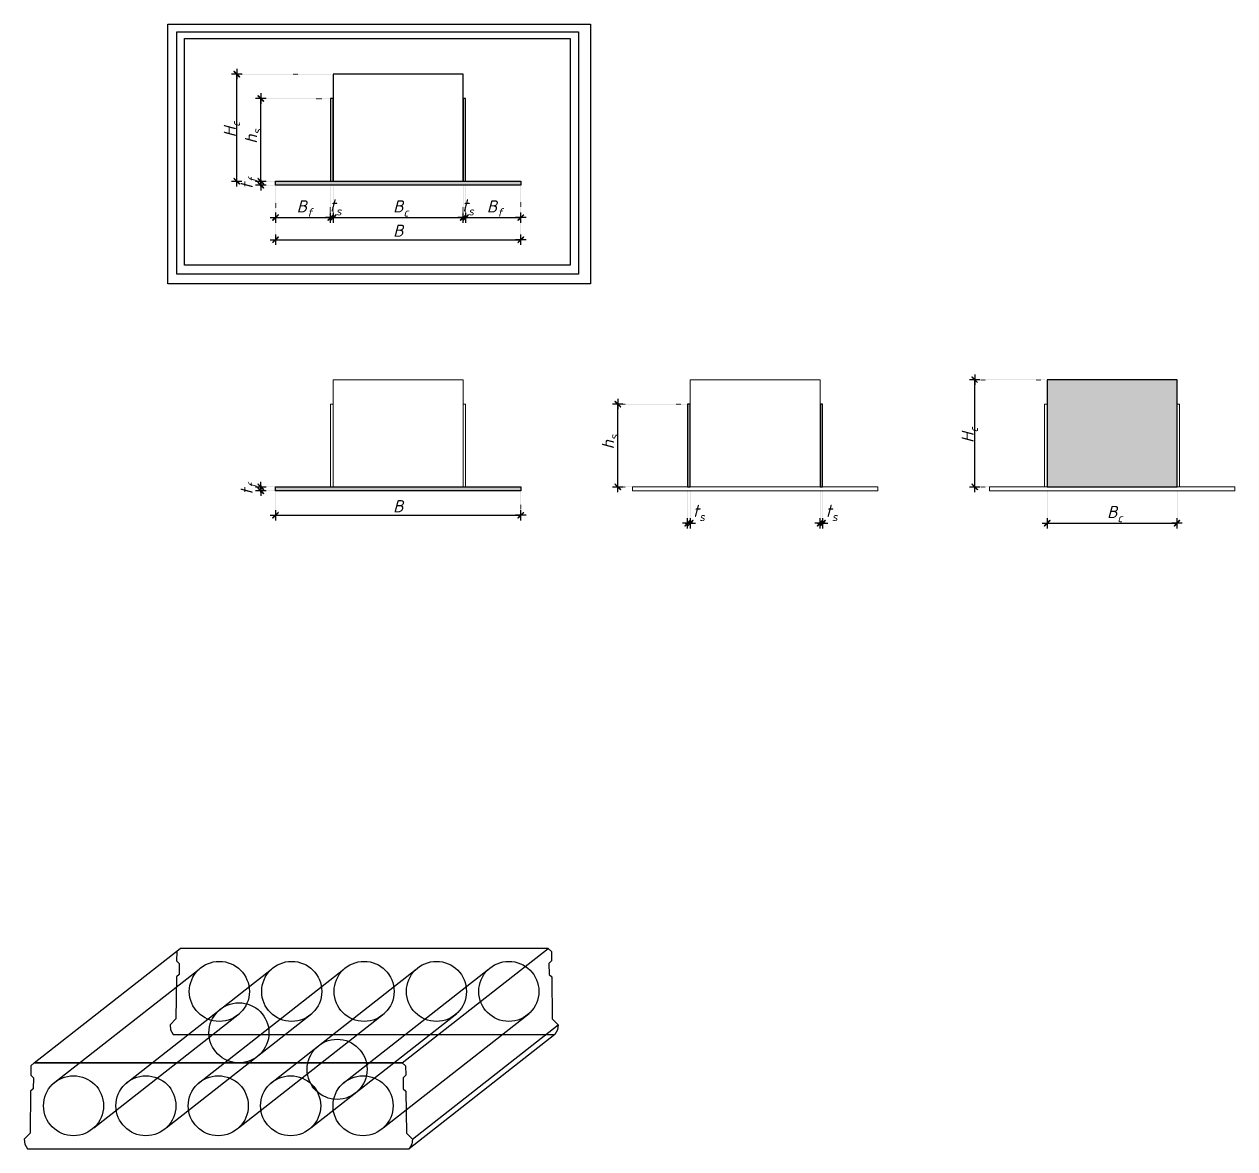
# Model space of a CAD drawing. Header units: millimetres. Extents: x 261817 to 319787, y -328430 to -285760.
# Drawn here: x 281292 to 285022, y -296799 to -293335 of the extents above; entities that cross this region are included whole.
import ezdxf

# ---------------------------------------------------------------- set-up
doc = ezdxf.new("R2010")
doc.units = ezdxf.units.MM
doc.linetypes.add('ACAD_ISO07W100', pattern=[3, 0, -3])
doc.layers.get('0').update_dxf_attribs({"lineweight": 0})
doc.layers.add('CONS_PODP', color=7, linetype='Continuous', lineweight=15)
doc.layers.add('ISOPRO_WYMIARY', color=7, linetype='Continuous')
doc.layers.add('KRESKOWANIE_3', color=7, linetype='Continuous', lineweight=0, true_color=0xbcc8e6)
doc.styles.add('sim2', font='isocpeur.ttf', dxfattribs={"width": 0.85})
doc.dimstyles.new('1-50 mISOPRO', dxfattribs={"dimscale": 4, "dimtxt": 3, "dimasz": 0.08, "dimexe": 1, "dimexo": 0, "dimgap": 1, "dimtad": 1, "dimdec": 1, "dimrnd": 0.5, "dimtxsty": 'sim2', "dimblk": 'znacznik', "dimcen": 2.5, "dimdle": 1, "dimse1": 1, "dimse2": 1, "dimclrt": 256, "dimadec": 0, "dimazin": 0, "dimtfac": 1, "dimtdec": 1, "dimtix": 1, "dimtmove": 1, "dimatfit": 0, "dimldrblk": 'ARCHTICK', "dimfxl": 1, "dimarcsym": 0})

# ---------------------------------------------------------------- blocks, each defined once
blk = doc.blocks.new('znacznik')
h = blk.add_hatch(color=7)
h.paths.add_polyline_path([(0, -1), (0, 0), (-1, 0), (-11.1, -10.1), (-10.1, -11.1)])
h.paths.add_polyline_path([(11.1, 10.1), (10.1, 11.1), (0, 1), (0, 0), (1, 0)])
h.paths.add_polyline_path([(0, 1), (-1, 0), (0, 0)])
h.paths.add_polyline_path([(1, 0), (0, 0), (0, -1)])
at = {"color": 7}
for p, q in [((20, 0), (-20, 0)), ((-11.1, -10.1), (10.1, 11.1)), ((-10.1, -11.1), (11.1, 10.1)), ((0, -20), (0, 20))]:
    blk.add_line(p, q, dxfattribs=at)
at = {"color": 1}
for p, q in [((10.1, 11.1), (11.1, 10.1)), ((-11.1, -10.1), (-10.1, -11.1))]:
    blk.add_line(p, q, dxfattribs=at)
blk = doc.blocks.new('*D413')
at = {"layer": 'Defpoints', "color": 0, "transparency": 16777216}
for p in [(282244.3, -293818.7), (282644.3, -293818.7), (282644.3, -293930.5)]:
    blk.add_point(p, dxfattribs=at)
at = {"layer": 'ISOPRO_WYMIARY', "color": 0, "lineweight": -2, "transparency": 16777216}
blk.add_line((282245.1, -293930.5), (282643.5, -293930.5), dxfattribs=at)
at = {"layer": 'ISOPRO_WYMIARY', "color": 0, "lineweight": -2, "transparency": 16777216, "xscale": 0.8, "yscale": 0.8, "zscale": 0.8, "rotation": 180}
blk.add_blockref('znacznik', (282244.3, -293930.5), dxfattribs=at)
at = {"layer": 'ISOPRO_WYMIARY', "color": 0, "lineweight": -2, "transparency": 16777216, "xscale": 0.8, "yscale": 0.8, "zscale": 0.8}
blk.add_blockref('znacznik', (282644.3, -293930.5), dxfattribs=at)
blk = doc.blocks.new('_ArchTick')
at = {"color": 0, "linetype": 'ByBlock', "const_width": 0.15}
blk.add_lwpolyline([(-0.5, -0.5), (0.5, 0.5)], dxfattribs=at)
blk = doc.blocks.new('*D414')
at = {"layer": 'Defpoints', "color": 0, "transparency": 16777216}
for p in [(282236.3, -293818.7), (282244.3, -293818.7), (282244.3, -293930.5)]:
    blk.add_point(p, dxfattribs=at)
at = {"layer": 'ISOPRO_WYMIARY', "color": 0, "lineweight": -2, "transparency": 16777216}
for p, q in [((282235.5, -293930.5), (282234.7, -293930.5)), ((282236.3, -293930.5), (282244.3, -293930.5)), ((282245.1, -293930.5), (282245.9, -293930.5))]:
    blk.add_line(p, q, dxfattribs=at)
at = {"layer": 'ISOPRO_WYMIARY', "color": 0, "lineweight": -2, "transparency": 16777216, "xscale": 0.8, "yscale": 0.8, "zscale": 0.8}
blk.add_blockref('znacznik', (282236.3, -293930.5), dxfattribs=at)
at = {"layer": 'ISOPRO_WYMIARY', "color": 0, "lineweight": -2, "transparency": 16777216, "xscale": 0.8, "yscale": 0.8, "zscale": 0.8, "rotation": 180}
blk.add_blockref('znacznik', (282244.3, -293930.5), dxfattribs=at)
blk = doc.blocks.new('*D415')
at = {"layer": 'Defpoints', "color": 0, "transparency": 16777216}
for p in [(282644.3, -293818.7), (282652.3, -293818.7), (282652.3, -293930.5)]:
    blk.add_point(p, dxfattribs=at)
at = {"layer": 'ISOPRO_WYMIARY', "color": 0, "lineweight": -2, "transparency": 16777216}
for p, q in [((282643.5, -293930.5), (282642.7, -293930.5)), ((282644.3, -293930.5), (282652.3, -293930.5)), ((282653.1, -293930.5), (282653.9, -293930.5))]:
    blk.add_line(p, q, dxfattribs=at)
at = {"layer": 'ISOPRO_WYMIARY', "color": 0, "lineweight": -2, "transparency": 16777216, "xscale": 0.8, "yscale": 0.8, "zscale": 0.8}
blk.add_blockref('znacznik', (282644.3, -293930.5), dxfattribs=at)
at = {"layer": 'ISOPRO_WYMIARY', "color": 0, "lineweight": -2, "transparency": 16777216, "xscale": 0.8, "yscale": 0.8, "zscale": 0.8, "rotation": 180}
blk.add_blockref('znacznik', (282652.3, -293930.5), dxfattribs=at)
blk = doc.blocks.new('*D418')
at = {"layer": 'Defpoints', "color": 0, "transparency": 16777216}
for p in [(282066.3, -293830.7), (282236.3, -293818.7), (282236.3, -293930.5)]:
    blk.add_point(p, dxfattribs=at)
at = {"layer": 'ISOPRO_WYMIARY', "color": 0, "lineweight": -2, "transparency": 16777216}
blk.add_line((282067.1, -293930.5), (282235.5, -293930.5), dxfattribs=at)
at = {"layer": 'ISOPRO_WYMIARY', "color": 0, "lineweight": -2, "transparency": 16777216, "xscale": 0.8, "yscale": 0.8, "zscale": 0.8, "rotation": 180}
blk.add_blockref('znacznik', (282066.3, -293930.5), dxfattribs=at)
at = {"layer": 'ISOPRO_WYMIARY', "color": 0, "lineweight": -2, "transparency": 16777216, "xscale": 0.8, "yscale": 0.8, "zscale": 0.8}
blk.add_blockref('znacznik', (282236.3, -293930.5), dxfattribs=at)
blk = doc.blocks.new('*D416')
at = {"layer": 'Defpoints', "color": 0, "transparency": 16777216}
for p in [(282652.3, -293830.7), (282822.3, -293818.7), (282822.3, -293930.5)]:
    blk.add_point(p, dxfattribs=at)
at = {"layer": 'ISOPRO_WYMIARY', "color": 0, "lineweight": -2, "transparency": 16777216}
blk.add_line((282653.1, -293930.5), (282821.5, -293930.5), dxfattribs=at)
at = {"layer": 'ISOPRO_WYMIARY', "color": 0, "lineweight": -2, "transparency": 16777216, "xscale": 0.8, "yscale": 0.8, "zscale": 0.8, "rotation": 180}
blk.add_blockref('znacznik', (282652.3, -293930.5), dxfattribs=at)
at = {"layer": 'ISOPRO_WYMIARY', "color": 0, "lineweight": -2, "transparency": 16777216, "xscale": 0.8, "yscale": 0.8, "zscale": 0.8}
blk.add_blockref('znacznik', (282822.3, -293930.5), dxfattribs=at)
blk = doc.blocks.new('*D419')
at = {"layer": 'Defpoints', "color": 0, "transparency": 16777216}
for p in [(282066.3, -293830.7), (282822.3, -293830.7), (282822.3, -293998.8)]:
    blk.add_point(p, dxfattribs=at)
at = {"layer": 'ISOPRO_WYMIARY', "color": 0, "lineweight": -2, "transparency": 16777216}
blk.add_line((282067.1, -293998.8), (282821.5, -293998.8), dxfattribs=at)
at = {"layer": 'ISOPRO_WYMIARY', "color": 0, "lineweight": -2, "transparency": 16777216, "xscale": 0.8, "yscale": 0.8, "zscale": 0.8, "rotation": 180}
blk.add_blockref('znacznik', (282066.3, -293998.8), dxfattribs=at)
at = {"layer": 'ISOPRO_WYMIARY', "color": 0, "lineweight": -2, "transparency": 16777216, "xscale": 0.8, "yscale": 0.8, "zscale": 0.8}
blk.add_blockref('znacznik', (282822.3, -293998.8), dxfattribs=at)
blk = doc.blocks.new('*D420')
at = {"layer": 'Defpoints', "color": 0, "transparency": 16777216}
for p in [(282021.1, -293818.7), (282066.3, -293818.7), (282066.3, -293830.7)]:
    blk.add_point(p, dxfattribs=at)
at = {"layer": 'ISOPRO_WYMIARY', "color": 0, "lineweight": -2, "transparency": 16777216}
for p, q in [((282021.1, -293817.9), (282021.1, -293817.1)), ((282021.1, -293830.7), (282021.1, -293818.7)), ((282021.1, -293831.5), (282021.1, -293832.3))]:
    blk.add_line(p, q, dxfattribs=at)
at = {"layer": 'ISOPRO_WYMIARY', "color": 0, "lineweight": -2, "transparency": 16777216, "xscale": 0.8, "yscale": 0.8, "zscale": 0.8}
for p, rotation in [((282021.1, -293818.7), 270), ((282021.1, -293830.7), 90)]:
    blk.add_blockref('znacznik', p, dxfattribs=dict(at, rotation=rotation))
blk = doc.blocks.new('*D421')
at = {"layer": 'Defpoints', "color": 0, "transparency": 16777216}
for p in [(282021.1, -293563.7), (282236.3, -293563.7), (282066.3, -293818.7)]:
    blk.add_point(p, dxfattribs=at)
at = {"layer": 'ISOPRO_WYMIARY', "color": 0, "lineweight": -2, "transparency": 16777216}
blk.add_line((282021.1, -293817.9), (282021.1, -293564.5), dxfattribs=at)
at = {"layer": 'ISOPRO_WYMIARY', "color": 0, "lineweight": -2, "transparency": 16777216, "xscale": 0.8, "yscale": 0.8, "zscale": 0.8}
for p, rotation in [((282021.1, -293563.7), 90), ((282021.1, -293818.7), 270)]:
    blk.add_blockref('znacznik', p, dxfattribs=dict(at, rotation=rotation))
blk = doc.blocks.new('*D417')
at = {"layer": 'Defpoints', "color": 0, "transparency": 16777216}
for p in [(281947.1, -293488.7), (282236.3, -293488.7), (282066.3, -293818.7)]:
    blk.add_point(p, dxfattribs=at)
at = {"layer": 'ISOPRO_WYMIARY', "color": 0, "lineweight": -2, "transparency": 16777216}
blk.add_line((281947.1, -293817.9), (281947.1, -293489.5), dxfattribs=at)
at = {"layer": 'ISOPRO_WYMIARY', "color": 0, "lineweight": -2, "transparency": 16777216, "xscale": 0.8, "yscale": 0.8, "zscale": 0.8}
for p, rotation in [((281947.1, -293488.7), 90), ((281947.1, -293818.7), 270)]:
    blk.add_blockref('znacznik', p, dxfattribs=dict(at, rotation=rotation))
blk = doc.blocks.new('*D422')
at = {"layer": 'Defpoints', "color": 0, "transparency": 16777216}
for p in [(282066.3, -294772), (282822.3, -294772), (282822.3, -294847.3)]:
    blk.add_point(p, dxfattribs=at)
at = {"layer": 'ISOPRO_WYMIARY', "color": 0, "lineweight": -2, "transparency": 16777216}
blk.add_line((282067.1, -294847.3), (282821.5, -294847.3), dxfattribs=at)
at = {"layer": 'ISOPRO_WYMIARY', "color": 0, "lineweight": -2, "transparency": 16777216, "xscale": 0.8, "yscale": 0.8, "zscale": 0.8, "rotation": 180}
blk.add_blockref('znacznik', (282066.3, -294847.3), dxfattribs=at)
at = {"layer": 'ISOPRO_WYMIARY', "color": 0, "lineweight": -2, "transparency": 16777216, "xscale": 0.8, "yscale": 0.8, "zscale": 0.8}
blk.add_blockref('znacznik', (282822.3, -294847.3), dxfattribs=at)
blk = doc.blocks.new('*D423')
at = {"layer": 'Defpoints', "color": 0, "transparency": 16777216}
for p in [(282021.1, -294760), (282066.3, -294760), (282066.3, -294772)]:
    blk.add_point(p, dxfattribs=at)
at = {"layer": 'ISOPRO_WYMIARY', "color": 0, "lineweight": -2, "transparency": 16777216}
for p, q in [((282021.1, -294759.2), (282021.1, -294758.4)), ((282021.1, -294772), (282021.1, -294760)), ((282021.1, -294772.8), (282021.1, -294773.6))]:
    blk.add_line(p, q, dxfattribs=at)
at = {"layer": 'ISOPRO_WYMIARY', "color": 0, "lineweight": -2, "transparency": 16777216, "xscale": 0.8, "yscale": 0.8, "zscale": 0.8}
for p, rotation in [((282021.1, -294760), 270), ((282021.1, -294772), 90)]:
    blk.add_blockref('znacznik', p, dxfattribs=dict(at, rotation=rotation))
blk = doc.blocks.new('*D424')
at = {"layer": 'Defpoints', "color": 0, "transparency": 16777216}
for p in [(283336.3, -294760), (283344.3, -294760), (283344.3, -294871.8)]:
    blk.add_point(p, dxfattribs=at)
at = {"layer": 'ISOPRO_WYMIARY', "color": 0, "lineweight": -2, "transparency": 16777216}
for p, q in [((283335.5, -294871.8), (283334.7, -294871.8)), ((283336.3, -294871.8), (283344.3, -294871.8)), ((283345.1, -294871.8), (283345.9, -294871.8))]:
    blk.add_line(p, q, dxfattribs=at)
at = {"layer": 'ISOPRO_WYMIARY', "color": 0, "lineweight": -2, "transparency": 16777216, "xscale": 0.8, "yscale": 0.8, "zscale": 0.8}
blk.add_blockref('znacznik', (283336.3, -294871.8), dxfattribs=at)
at = {"layer": 'ISOPRO_WYMIARY', "color": 0, "lineweight": -2, "transparency": 16777216, "xscale": 0.8, "yscale": 0.8, "zscale": 0.8, "rotation": 180}
blk.add_blockref('znacznik', (283344.3, -294871.8), dxfattribs=at)
blk = doc.blocks.new('*D425')
at = {"layer": 'Defpoints', "color": 0, "transparency": 16777216}
for p in [(283744.3, -294760), (283752.3, -294760), (283752.3, -294871.8)]:
    blk.add_point(p, dxfattribs=at)
at = {"layer": 'ISOPRO_WYMIARY', "color": 0, "lineweight": -2, "transparency": 16777216}
for p, q in [((283743.5, -294871.8), (283742.7, -294871.8)), ((283744.3, -294871.8), (283752.3, -294871.8)), ((283753.1, -294871.8), (283753.9, -294871.8))]:
    blk.add_line(p, q, dxfattribs=at)
at = {"layer": 'ISOPRO_WYMIARY', "color": 0, "lineweight": -2, "transparency": 16777216, "xscale": 0.8, "yscale": 0.8, "zscale": 0.8}
blk.add_blockref('znacznik', (283744.3, -294871.8), dxfattribs=at)
at = {"layer": 'ISOPRO_WYMIARY', "color": 0, "lineweight": -2, "transparency": 16777216, "xscale": 0.8, "yscale": 0.8, "zscale": 0.8, "rotation": 180}
blk.add_blockref('znacznik', (283752.3, -294871.8), dxfattribs=at)
blk = doc.blocks.new('*D426')
at = {"layer": 'Defpoints', "color": 0, "transparency": 16777216}
for p in [(283121.1, -294505), (283336.3, -294505), (283166.3, -294760)]:
    blk.add_point(p, dxfattribs=at)
at = {"layer": 'ISOPRO_WYMIARY', "color": 0, "lineweight": -2, "transparency": 16777216}
blk.add_line((283121.1, -294759.2), (283121.1, -294505.8), dxfattribs=at)
at = {"layer": 'ISOPRO_WYMIARY', "color": 0, "lineweight": -2, "transparency": 16777216, "xscale": 0.8, "yscale": 0.8, "zscale": 0.8}
for p, rotation in [((283121.1, -294505), 90), ((283121.1, -294760), 270)]:
    blk.add_blockref('znacznik', p, dxfattribs=dict(at, rotation=rotation))
blk = doc.blocks.new('*D427')
at = {"layer": 'Defpoints', "color": 0, "transparency": 16777216}
for p in [(284444.3, -294760), (284844.3, -294760), (284844.3, -294871.8)]:
    blk.add_point(p, dxfattribs=at)
at = {"layer": 'ISOPRO_WYMIARY', "color": 0, "lineweight": -2, "transparency": 16777216}
blk.add_line((284445.1, -294871.8), (284843.5, -294871.8), dxfattribs=at)
at = {"layer": 'ISOPRO_WYMIARY', "color": 0, "lineweight": -2, "transparency": 16777216, "xscale": 0.8, "yscale": 0.8, "zscale": 0.8, "rotation": 180}
blk.add_blockref('znacznik', (284444.3, -294871.8), dxfattribs=at)
at = {"layer": 'ISOPRO_WYMIARY', "color": 0, "lineweight": -2, "transparency": 16777216, "xscale": 0.8, "yscale": 0.8, "zscale": 0.8}
blk.add_blockref('znacznik', (284844.3, -294871.8), dxfattribs=at)
blk = doc.blocks.new('*D428')
at = {"layer": 'Defpoints', "color": 0, "transparency": 16777216}
for p in [(284221.1, -294430), (284436.3, -294430), (284266.3, -294760)]:
    blk.add_point(p, dxfattribs=at)
at = {"layer": 'ISOPRO_WYMIARY', "color": 0, "lineweight": -2, "transparency": 16777216}
blk.add_line((284221.1, -294759.2), (284221.1, -294430.8), dxfattribs=at)
at = {"layer": 'ISOPRO_WYMIARY', "color": 0, "lineweight": -2, "transparency": 16777216, "xscale": 0.8, "yscale": 0.8, "zscale": 0.8}
for p, rotation in [((284221.1, -294430), 90), ((284221.1, -294760), 270)]:
    blk.add_blockref('znacznik', p, dxfattribs=dict(at, rotation=rotation))

msp = doc.modelspace()

# ---------------------------------------------------------------- hatches: boundary and pattern name
at = {"layer": 'KRESKOWANIE_3'}
h = msp.add_hatch(color=256, dxfattribs=at)
h.dxf.hatch_style = 1
h.paths.add_polyline_path([(282822.3, -293818.73), (282066.3, -293818.73), (282066.3, -293830.73), (282822.3, -293830.73)])
h = msp.add_hatch(color=254, dxfattribs=at)
h.dxf.hatch_style = 1
h.paths.add_polyline_path([(284844.3, -294760.03), (284844.3, -294505.03), (284844.3, -294430.03), (284444.3, -294430.03), (284444.3, -294505.03), (284444.3, -294760.03)])
h = msp.add_hatch(color=256, dxfattribs=at)
h.dxf.hatch_style = 1
h.paths.add_polyline_path([(283344.3, -294505.03), (283336.3, -294505.03), (283336.3, -294760.03), (283344.3, -294760.03)])
h.paths.add_polyline_path([(283752.3, -294505.03), (283744.3, -294505.03), (283744.3, -294760.03), (283752.3, -294760.03)])
h = msp.add_hatch(color=256, dxfattribs=at)
h.dxf.hatch_style = 1
h.paths.add_polyline_path([(282822.3, -294760.03), (282066.3, -294760.03), (282066.3, -294772.03), (282822.3, -294772.03)])

# ---------------------------------------------------------------- linework, layer by layer
for points in [[(282644.3, -294505.03), (282644.3, -294505.03), (282644.3, -294430.03), (282244.3, -294430.03), (282244.3, -294505.03), (282244.3, -294505.03), (282244.3, -294760.03), (282644.3, -294760.03), (282644.3, -294505.03)], [(283744.3, -294505.03), (283744.3, -294505.03), (283744.3, -294430.03), (283344.3, -294430.03), (283344.3, -294505.03), (283344.3, -294505.03), (283344.3, -294760.03), (283744.3, -294760.03), (283744.3, -294505.03)], [(282236.3, -294760.03), (282244.3, -294760.03), (282244.3, -294505.03), (282236.3, -294505.03)], [(282644.3, -294760.03), (282652.3, -294760.03), (282652.3, -294505.03), (282644.3, -294505.03)], [(284436.3, -294760.03), (284444.3, -294760.03), (284444.3, -294505.03), (284436.3, -294505.03)], [(284844.3, -294760.03), (284852.3, -294760.03), (284852.3, -294505.03), (284844.3, -294505.03)], [(283922.3, -294772.03), (283166.3, -294772.03), (283166.3, -294760.03), (283922.3, -294760.03)], [(285022.3, -294772.03), (284266.3, -294772.03), (284266.3, -294760.03), (285022.3, -294760.03)]]:
    msp.add_lwpolyline(points, close=True)
at = {"layer": 'CONS_PODP', "lineweight": 30}
for p, q in [((281762.17, -296191.31), (281761.79, -296219.31)), ((281772.31, -296181.31), (281762.17, -296191.31)), ((282339.31, -296181.31), (281772.31, -296181.31)), ((282906.31, -296181.31), (282339.31, -296181.31)), ((282906.31, -296181.31), (282916.45, -296191.31)), ((282916.45, -296191.31), (282916.84, -296219.31)), ((281761.79, -296219.31), (281769.67, -296227.46)), ((281769.67, -296227.46), (281769.2, -296261.47)), ((282916.84, -296219.31), (282908.95, -296227.46)), ((282908.95, -296227.46), (282909.42, -296261.47)), ((281761.1, -296269.31), (281759.31, -296398.31)), ((281769.2, -296261.47), (281761.1, -296269.31)), ((282909.42, -296261.47), (282917.53, -296269.31)), ((282917.53, -296269.31), (282919.31, -296398.31)), ((281759.31, -296398.31), (281741.31, -296416.31)), ((282919.31, -296398.31), (282937.31, -296416.31)), ((281741.31, -296416.31), (281743.31, -296432.31)), ((281743.31, -296432.31), (281751.31, -296446.31)), ((282935.31, -296432.31), (282927.31, -296446.31)), ((282937.31, -296416.31), (282935.31, -296432.31)), ((281751.31, -296446.31), (282339.31, -296446.31)), ((282339.31, -296446.31), (282927.31, -296446.31)), ((281312.92, -296543.51), (281312.53, -296571.51)), ((281323.06, -296533.51), (281312.92, -296543.51)), ((281890.06, -296533.51), (281323.06, -296533.51)), ((282457.06, -296533.51), (281890.06, -296533.51)), ((282457.06, -296533.51), (282467.2, -296543.51)), ((282467.2, -296543.51), (282467.58, -296571.51)), ((281312.53, -296571.51), (281320.42, -296579.66)), ((281320.42, -296579.66), (281319.95, -296613.67)), ((282467.58, -296571.51), (282459.69, -296579.66)), ((282459.69, -296579.66), (282460.16, -296613.67)), ((281311.84, -296621.51), (281310.06, -296750.51)), ((281319.95, -296613.67), (281311.84, -296621.51)), ((282460.16, -296613.67), (282468.27, -296621.51)), ((282468.27, -296621.51), (282470.06, -296750.51)), ((281310.06, -296750.51), (281292.06, -296768.51)), ((281292.06, -296768.51), (281294.06, -296784.51)), ((282470.06, -296750.51), (282488.06, -296768.51)), ((282488.06, -296768.51), (282486.06, -296784.51)), ((281294.06, -296784.51), (281302.06, -296798.51)), ((281302.06, -296798.51), (281890.06, -296798.51)), ((281890.06, -296798.51), (282478.06, -296798.51)), ((282486.06, -296784.51), (282478.06, -296798.51))]:
    msp.add_line(p, q, dxfattribs=at)
for centre in [(281893.31, -296313.81), (282116.31, -296313.81), (282339.31, -296313.81), (282562.31, -296313.81), (282785.31, -296313.81), (281953.7, -296441.29), (282256.2, -296553.79), (281444.06, -296666.01), (281667.06, -296666.01), (281890.06, -296666.01), (282113.06, -296666.01), (282336.06, -296666.01)]:
    msp.add_circle(centre, 92.5, dxfattribs=at)
at = {"layer": 'ISOPRO_WYMIARY', "linetype": 'ACAD_ISO07W100'}
for p, q in [((281963.13, -293488.73), (282236.3, -293488.73)), ((282037.1, -293563.73), (282236.3, -293563.73)), ((282037.1, -293818.73), (282066.3, -293818.73)), ((282037.1, -293830.73), (282066.3, -293830.73)), ((282066.3, -293830.73), (282066.3, -293982.76)), ((282236.3, -293914.45), (282236.3, -293830.73)), ((282244.3, -293914.45), (282244.3, -293830.73)), ((282644.3, -293914.45), (282644.3, -293830.73)), ((282652.3, -293914.45), (282652.3, -293830.73)), ((282822.3, -293982.76), (282822.3, -293830.73)), ((284237.1, -294430.03), (284436.3, -294430.03)), ((283137.1, -294505.03), (283336.3, -294505.03)), ((282037.1, -294760.03), (282066.3, -294760.03)), ((283137.1, -294760.03), (283166.3, -294760.03)), ((284237.1, -294760.03), (284266.3, -294760.03)), ((282037.1, -294772.03), (282066.3, -294772.03)), ((282066.3, -294772.03), (282066.3, -294831.25)), ((282822.3, -294831.25), (282822.3, -294772.03)), ((283336.3, -294855.75), (283336.3, -294772.03)), ((283344.3, -294855.75), (283344.3, -294772.03)), ((283744.3, -294855.75), (283744.3, -294772.03)), ((283752.3, -294855.75), (283752.3, -294772.03)), ((284444.3, -294855.75), (284444.3, -294772.03)), ((284844.3, -294855.75), (284844.3, -294772.03))]:
    msp.add_line(p, q, dxfattribs=at)
at = {"layer": 'ISOPRO_WYMIARY', "color": 254}
for p, q in [((281323.06, -296533.51), (281772.31, -296181.31)), ((282457.06, -296533.51), (282906.31, -296181.31)), ((281381.68, -296597.7), (281830.94, -296245.5)), ((281604.68, -296597.7), (282053.94, -296245.5)), ((281827.68, -296597.7), (282276.94, -296245.5)), ((282050.68, -296597.7), (282499.94, -296245.5)), ((282273.68, -296597.7), (282722.94, -296245.5)), ((281506.43, -296734.31), (281955.69, -296382.11)), ((281729.43, -296734.31), (282178.69, -296382.11)), ((281952.43, -296734.31), (282401.69, -296382.11)), ((282175.43, -296734.31), (282624.69, -296382.11)), ((282398.43, -296734.31), (282847.69, -296382.11)), ((282488.06, -296768.51), (282937.31, -296416.31)), ((282927.31, -296446.31), (282478.06, -296798.51)), ((281323.06, -296533.51), (282457.06, -296533.51))]:
    msp.add_line(p, q, dxfattribs=at)
for points in [[(281734.89, -293334.99), (283036.68, -293334.99), (283036.68, -294135.07), (281734.89, -294135.07)], [(282999.56, -294104.93), (281762.74, -294104.93), (281762.74, -293358.18), (282999.56, -293358.18)], [(281785.95, -293379.05), (282974.03, -293379.05), (282974.03, -294077.1), (281785.95, -294077.1)]]:
    msp.add_lwpolyline(points, close=True, dxfattribs=at)
at = {"layer": 'ISOPRO_WYMIARY'}
for points in [[(282644.3, -293563.73), (282644.3, -293563.73), (282644.3, -293488.73), (282244.3, -293488.73), (282244.3, -293563.73), (282244.3, -293563.73), (282244.3, -293818.73), (282644.3, -293818.73), (282644.3, -293563.73)], [(282236.3, -293818.73), (282244.3, -293818.73), (282244.3, -293563.73), (282236.3, -293563.73)], [(282644.3, -293818.73), (282652.3, -293818.73), (282652.3, -293563.73), (282644.3, -293563.73)], [(282822.3, -293830.73), (282066.3, -293830.73), (282066.3, -293818.73), (282822.3, -293818.73)], [(284844.3, -294505.03), (284844.3, -294505.03), (284844.3, -294430.03), (284444.3, -294430.03), (284444.3, -294505.03), (284444.3, -294505.03), (284444.3, -294760.03), (284844.3, -294760.03), (284844.3, -294505.03)], [(283336.3, -294760.03), (283344.3, -294760.03), (283344.3, -294505.03), (283336.3, -294505.03)], [(283744.3, -294760.03), (283752.3, -294760.03), (283752.3, -294505.03), (283744.3, -294505.03)], [(282822.3, -294772.03), (282066.3, -294772.03), (282066.3, -294760.03), (282822.3, -294760.03)]]:
    msp.add_lwpolyline(points, close=True, dxfattribs=at)

# ---------------------------------------------------------------- texts
at = {"layer": 'ISOPRO_WYMIARY', "char_height": 37.5, "width": 40.2591, "attachment_point": 1, "rotation": 90, "style": 'sim2'}
for s, insert in [('\\A1;{\\fISOCPEUR|b0|i1|c238|p34;\\W1;H\\H0.7x;\\S^ c;}', (281906.84, -293683.38)), ('\\A1;{\\fISOCPEUR|b0|i1|c238|p34;\\W1;h\\H0.7x;\\S^ s;}', (281972.19, -293703.02)), ('\\A1;{\\fISOCPEUR|b0|i1|c238|p34;\\W1;t\\H0.7x;\\S^ f;}', (281958.57, -293842.78)), ('\\A1;{\\fISOCPEUR|b0|i1|c238|p34;\\W1;H\\H0.7x;\\S^ c;}', (284180.81, -294624.68)), ('\\A1;{\\fISOCPEUR|b0|i1|c238|p34;\\W1;h\\H0.7x;\\S^ s;}', (283072.19, -294644.33)), ('\\A1;{\\fISOCPEUR|b0|i1|c238|p34;\\W1;t\\H0.7x;\\S^ f;}', (281958.57, -294784.08))]:
    msp.add_mtext(s, dxfattribs=dict(at, insert=insert))
at = {"layer": 'ISOPRO_WYMIARY', "char_height": 37.5, "width": 85.0481, "attachment_point": 1, "style": 'sim2'}
for s, insert in [('\\A1;{\\fISOCPEUR|b0|i1|c238|p34;\\W1;B\\H0.7x;\\S^ f;}', (282131.49, -293877.32)), ('\\A1;{\\fISOCPEUR|b0|i1|c238|p34;\\W1;t\\H0.7x;\\S^ s;}', (282233.04, -293873.68)), ('\\A1;{\\fISOCPEUR|b0|i1|c238|p34;\\W1;B\\H0.7x;\\S^ c;}', (282428.65, -293877.32)), ('\\A1;{\\fISOCPEUR|b0|i1|c238|p34;\\W1;t\\H0.7x;\\S^ s;}', (282641.04, -293873.68)), ('\\A1;{\\fISOCPEUR|b0|i1|c238|p34;\\W1;B\\H0.7x;\\S^ f;}', (282717.49, -293877.32)), ('\\A1;{\\fISOCPEUR|b0|i1|c238|p34;\\W1;B}', (282428.65, -293952.26)), ('\\A1;{\\fISOCPEUR|b0|i1|c238|p34;\\W1;B}', (282428.65, -294800.75)), ('\\A1;{\\fISOCPEUR|b0|i1|c238|p34;\\W1;t\\H0.7x;\\S^ s;}', (283352.29, -294814.98)), ('\\A1;{\\fISOCPEUR|b0|i1|c238|p34;\\W1;t\\H0.7x;\\S^ s;}', (283761.35, -294814.98)), ('\\A1;{\\fISOCPEUR|b0|i1|c238|p34;\\W1;B\\H0.7x;\\S^ c;}', (284628.65, -294818.62))]:
    msp.add_mtext(s, dxfattribs=dict(at, insert=insert))

# ---------------------------------------------------------------- dimensions: what is measured, and where the dimension line sits
at = {"layer": 'ISOPRO_WYMIARY'}
for base, p1, p2, angle, picture, middle in [((281947.13, -293488.73), (282066.3, -293818.73), (282236.3, -293488.73), 90, '*D417', (281947.13, -293653.73)), ((282021.1, -293563.73), (282066.3, -293818.73), (282236.3, -293563.73), 90, '*D421', (282021.1, -293691.23)), ((282021.1, -293818.73), (282066.3, -293830.73), (282066.3, -293818.73), 90, '*D420', (282021.1, -293824.73)), ((282244.3, -293930.45), (282236.3, -293818.73), (282244.3, -293818.73), 180, '*D414', (282240.3, -293930.45)), ((282652.3, -293930.45), (282644.3, -293818.73), (282652.3, -293818.73), 180, '*D415', (282648.3, -293930.45)), ((284221.1, -294430.03), (284266.3, -294760.03), (284436.3, -294430.03), 90, '*D428', (284221.1, -294595.03)), ((283121.1, -294505.03), (283166.3, -294760.03), (283336.3, -294505.03), 90, '*D426', (283121.1, -294632.53)), ((282021.1, -294760.03), (282066.3, -294772.03), (282066.3, -294760.03), 90, '*D423', (282021.1, -294766.03)), ((283344.3, -294871.75), (283336.3, -294760.03), (283344.3, -294760.03), 180, '*D424', (283340.3, -294871.75)), ((283752.3, -294871.75), (283744.3, -294760.03), (283752.3, -294760.03), 180, '*D425', (283748.3, -294871.75))]:
    dim = msp.add_linear_dim(base=base, p1=p1, p2=p2, angle=angle, text=' ', dimstyle='1-50 mISOPRO', override={"dimscale": 10}, dxfattribs=at)
    dim.commit()
    dim.dimension.update_dxf_attribs({"geometry": picture, "text_midpoint": middle})
for base, p1, p2, picture, middle in [((282236.3, -293930.45), (282066.3, -293830.73), (282236.3, -293818.73), '*D418', (282151.3, -293930.45)), ((282822.3, -293998.76), (282066.3, -293830.73), (282822.3, -293830.73), '*D419', (282444.3, -293998.76)), ((282644.3, -293930.45), (282244.3, -293818.73), (282644.3, -293818.73), '*D413', (282444.3, -293930.45)), ((282822.3, -293930.45), (282652.3, -293830.73), (282822.3, -293818.73), '*D416', (282737.3, -293930.45)), ((284844.3, -294871.75), (284444.3, -294760.03), (284844.3, -294760.03), '*D427', (284644.3, -294871.75)), ((282822.3, -294847.25), (282066.3, -294772.03), (282822.3, -294772.03), '*D422', (282444.3, -294847.25))]:
    dim = msp.add_linear_dim(base=base, p1=p1, p2=p2, text=' ', dimstyle='1-50 mISOPRO', override={"dimscale": 10}, dxfattribs=at)
    dim.commit()
    dim.dimension.update_dxf_attribs({"geometry": picture, "text_midpoint": middle})

doc.saveas('drawing.dxf')
